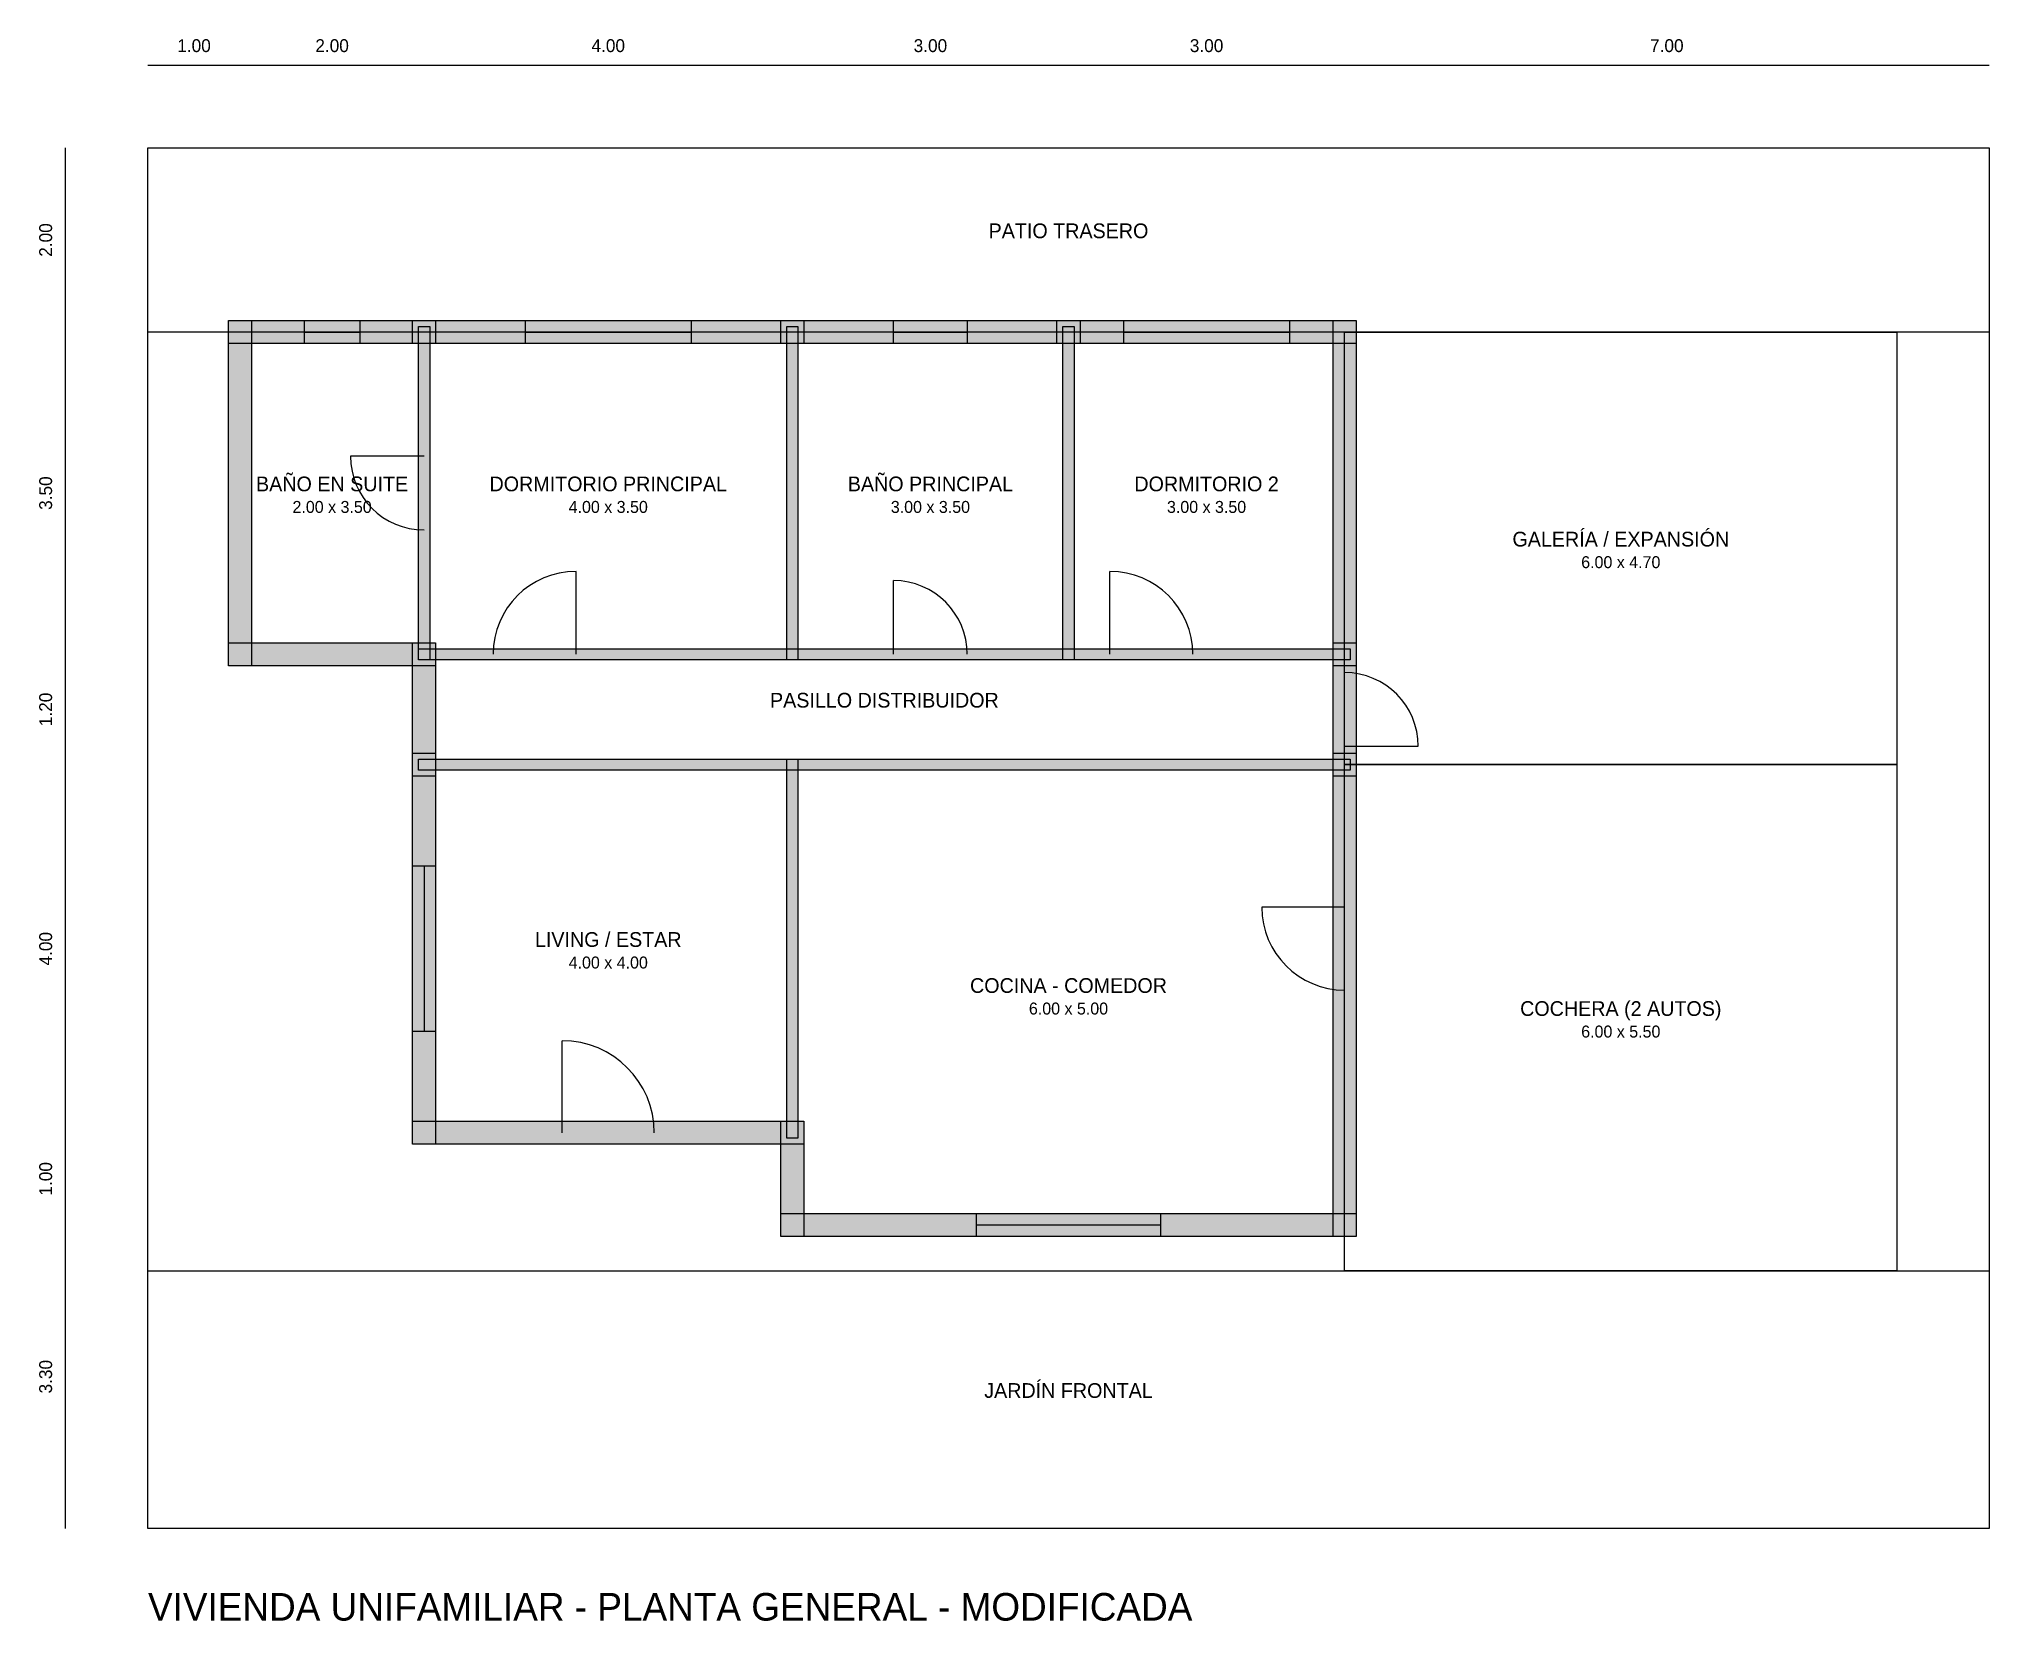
# Model space of a CAD drawing. Header units: metres. Extents: x -1.2 to 20, y -1 to 16.2.
import ezdxf
from ezdxf.enums import TextEntityAlignment as Align

# ---------------------------------------------------------------- set-up
doc = ezdxf.new("R2010")
doc.units = ezdxf.units.M
for name, color, linetype in [('AMBIENTES', 4, 'Continuous'), ('COTAS', 3, 'Continuous'), ('EXTERIORES', 94, 'Continuous'), ('MUROS', 7, 'Continuous'), ('PUERTAS', 1, 'Continuous'), ('TERRENO', 8, 'Continuous'), ('TEXTOS', 2, 'Continuous'), ('VENTANAS', 5, 'Continuous')]:
    doc.layers.add(name, color=color, linetype=linetype)

msp = doc.modelspace()

# ---------------------------------------------------------------- hatches: boundary and pattern name
at = {"layer": 'MUROS'}
h = msp.add_hatch(color=7, dxfattribs=at)
h.dxf.hatch_style = 1
h.paths.add_polyline_path([(0.875, 13.125), (3.125, 13.125), (3.125, 12.875), (0.875, 12.875)])
h = msp.add_hatch(color=7, dxfattribs=at)
h.dxf.hatch_style = 1
h.paths.add_polyline_path([(0.875, 13.125), (1.125, 13.125), (1.125, 9.375), (0.875, 9.375)])
h = msp.add_hatch(color=7, dxfattribs=at)
h.dxf.hatch_style = 1
h.paths.add_polyline_path([(2.875, 13.125), (7.125, 13.125), (7.125, 12.875), (2.875, 12.875)])
h = msp.add_hatch(color=7, dxfattribs=at)
h.dxf.hatch_style = 1
h.paths.add_polyline_path([(2.94, 13.06), (3.06, 13.06), (3.06, 9.44), (2.94, 9.44)])
h = msp.add_hatch(color=7, dxfattribs=at)
h.dxf.hatch_style = 1
h.paths.add_polyline_path([(6.875, 13.125), (10.125, 13.125), (10.125, 12.875), (6.875, 12.875)])
h = msp.add_hatch(color=7, dxfattribs=at)
h.dxf.hatch_style = 1
h.paths.add_polyline_path([(6.94, 13.06), (7.06, 13.06), (7.06, 9.44), (6.94, 9.44)])
h = msp.add_hatch(color=7, dxfattribs=at)
h.dxf.hatch_style = 1
h.paths.add_polyline_path([(9.875, 13.125), (13.125, 13.125), (13.125, 12.875), (9.875, 12.875)])
h = msp.add_hatch(color=7, dxfattribs=at)
h.dxf.hatch_style = 1
h.paths.add_polyline_path([(9.94, 13.06), (10.06, 13.06), (10.06, 9.44), (9.94, 9.44)])
h = msp.add_hatch(color=7, dxfattribs=at)
h.dxf.hatch_style = 1
h.paths.add_polyline_path([(12.875, 13.125), (13.125, 13.125), (13.125, 9.375), (12.875, 9.375)])
h = msp.add_hatch(color=7, dxfattribs=at)
h.dxf.hatch_style = 1
h.paths.add_polyline_path([(0.875, 9.625), (3.125, 9.625), (3.125, 9.375), (0.875, 9.375)])
h = msp.add_hatch(color=7, dxfattribs=at)
h.dxf.hatch_style = 1
h.paths.add_polyline_path([(2.875, 9.625), (3.125, 9.625), (3.125, 8.175), (2.875, 8.175)])
h = msp.add_hatch(color=7, dxfattribs=at)
h.dxf.hatch_style = 1
h.paths.add_polyline_path([(2.94, 9.56), (7.06, 9.56), (7.06, 9.44), (2.94, 9.44)])
h = msp.add_hatch(color=7, dxfattribs=at)
h.dxf.hatch_style = 1
h.paths.add_polyline_path([(6.94, 9.56), (10.06, 9.56), (10.06, 9.44), (6.94, 9.44)])
h = msp.add_hatch(color=7, dxfattribs=at)
h.dxf.hatch_style = 1
h.paths.add_polyline_path([(9.94, 9.56), (13.06, 9.56), (13.06, 9.44), (9.94, 9.44)])
h = msp.add_hatch(color=7, dxfattribs=at)
h.dxf.hatch_style = 1
h.paths.add_polyline_path([(12.875, 9.625), (13.125, 9.625), (13.125, 8.175), (12.875, 8.175)])
h = msp.add_hatch(color=7, dxfattribs=at)
h.dxf.hatch_style = 1
h.paths.add_polyline_path([(2.875, 8.425), (3.125, 8.425), (3.125, 4.175), (2.875, 4.175)])
h = msp.add_hatch(color=7, dxfattribs=at)
h.dxf.hatch_style = 1
h.paths.add_polyline_path([(2.94, 8.36), (7.06, 8.36), (7.06, 8.24), (2.94, 8.24)])
h = msp.add_hatch(color=7, dxfattribs=at)
h.dxf.hatch_style = 1
h.paths.add_polyline_path([(6.94, 8.36), (7.06, 8.36), (7.06, 4.24), (6.94, 4.24)])
h = msp.add_hatch(color=7, dxfattribs=at)
h.dxf.hatch_style = 1
h.paths.add_polyline_path([(6.94, 8.36), (13.06, 8.36), (13.06, 8.24), (6.94, 8.24)])
h = msp.add_hatch(color=7, dxfattribs=at)
h.dxf.hatch_style = 1
h.paths.add_polyline_path([(12.875, 8.425), (13.125, 8.425), (13.125, 3.175), (12.875, 3.175)])
h = msp.add_hatch(color=7, dxfattribs=at)
h.dxf.hatch_style = 1
h.paths.add_polyline_path([(2.875, 4.425), (7.125, 4.425), (7.125, 4.175), (2.875, 4.175)])
h = msp.add_hatch(color=7, dxfattribs=at)
h.dxf.hatch_style = 1
h.paths.add_polyline_path([(6.875, 4.425), (7.125, 4.425), (7.125, 3.175), (6.875, 3.175)])
h = msp.add_hatch(color=7, dxfattribs=at)
h.dxf.hatch_style = 1
h.paths.add_polyline_path([(6.875, 3.425), (13.125, 3.425), (13.125, 3.175), (6.875, 3.175)])

# ---------------------------------------------------------------- linework, layer by layer
at = {"layer": 'COTAS'}
for p, q in [((0, 15.9), (1, 15.9)), ((1, 15.9), (3, 15.9)), ((3, 15.9), (7, 15.9)), ((7, 15.9), (10, 15.9)), ((10, 15.9), (13, 15.9)), ((13, 15.9), (20, 15.9)), ((-0.9, 15), (-0.9, 13)), ((-0.9, 13), (-0.9, 9.5)), ((-0.9, 9.5), (-0.9, 8.3)), ((-0.9, 8.3), (-0.9, 4.3)), ((-0.9, 4.3), (-0.9, 3.3)), ((-0.9, 3.3), (-0.9, 0))]:
    msp.add_line(p, q, dxfattribs=at)
at = {"layer": 'EXTERIORES'}
for points in [[(0, 15), (20, 15), (20, 13), (0, 13)], [(13, 13), (19, 13), (19, 8.3), (13, 8.3)], [(13, 8.3), (19, 8.3), (19, 2.8), (13, 2.8)], [(0, 2.8), (20, 2.8), (20, 0), (0, 0)]]:
    msp.add_lwpolyline(points, close=True, dxfattribs=at)
at = {"layer": 'MUROS'}
for points in [[(0.875, 13.125), (3.125, 13.125), (3.125, 12.875), (0.875, 12.875)], [(0.875, 13.125), (1.125, 13.125), (1.125, 9.375), (0.875, 9.375)], [(2.875, 13.125), (7.125, 13.125), (7.125, 12.875), (2.875, 12.875)], [(2.94, 13.06), (3.06, 13.06), (3.06, 9.44), (2.94, 9.44)], [(6.875, 13.125), (10.125, 13.125), (10.125, 12.875), (6.875, 12.875)], [(6.94, 13.06), (7.06, 13.06), (7.06, 9.44), (6.94, 9.44)], [(9.875, 13.125), (13.125, 13.125), (13.125, 12.875), (9.875, 12.875)], [(9.94, 13.06), (10.06, 13.06), (10.06, 9.44), (9.94, 9.44)], [(12.875, 13.125), (13.125, 13.125), (13.125, 9.375), (12.875, 9.375)], [(0.875, 9.625), (3.125, 9.625), (3.125, 9.375), (0.875, 9.375)], [(2.875, 9.625), (3.125, 9.625), (3.125, 8.175), (2.875, 8.175)], [(2.94, 9.56), (7.06, 9.56), (7.06, 9.44), (2.94, 9.44)], [(6.94, 9.56), (10.06, 9.56), (10.06, 9.44), (6.94, 9.44)], [(9.94, 9.56), (13.06, 9.56), (13.06, 9.44), (9.94, 9.44)], [(12.875, 9.625), (13.125, 9.625), (13.125, 8.175), (12.875, 8.175)], [(2.875, 8.425), (3.125, 8.425), (3.125, 4.175), (2.875, 4.175)], [(2.94, 8.36), (7.06, 8.36), (7.06, 8.24), (2.94, 8.24)], [(6.94, 8.36), (7.06, 8.36), (7.06, 4.24), (6.94, 4.24)], [(6.94, 8.36), (13.06, 8.36), (13.06, 8.24), (6.94, 8.24)], [(12.875, 8.425), (13.125, 8.425), (13.125, 3.175), (12.875, 3.175)], [(2.875, 4.425), (7.125, 4.425), (7.125, 4.175), (2.875, 4.175)], [(6.875, 4.425), (7.125, 4.425), (7.125, 3.175), (6.875, 3.175)], [(6.875, 3.425), (13.125, 3.425), (13.125, 3.175), (6.875, 3.175)]]:
    msp.add_lwpolyline(points, close=True, dxfattribs=at)
at = {"layer": 'PUERTAS'}
for p, q in [((3, 11.65), (2.2, 11.65)), ((4.65, 9.5), (4.65, 10.4)), ((10.45, 9.5), (10.45, 10.4)), ((8.1, 9.5), (8.1, 10.3)), ((13, 8.5), (13.8, 8.5)), ((13, 6.75), (12.1, 6.75)), ((4.5, 4.3), (4.5, 5.3))]:
    msp.add_line(p, q, dxfattribs=at)
for centre, radius, start, end in [((3, 11.65), 0.8, 180, 270), ((4.65, 9.5), 0.9, 90, 180), ((10.45, 9.5), 0.9, 0, 90), ((8.1, 9.5), 0.8, 0, 90), ((13, 8.5), 0.8, 0, 90), ((13, 6.75), 0.9, 180, 270), ((4.5, 4.3), 1, 0, 90)]:
    msp.add_arc(centre, radius, start, end, dxfattribs=at)
at = {"layer": 'TERRENO'}
msp.add_lwpolyline([(0, 15), (20, 15), (20, 0), (0, 0)], close=True, dxfattribs=at)
at = {"layer": 'VENTANAS'}
for p, q in [((1.7, 13), (2.3, 13)), ((4.1, 13), (5.9, 13)), ((8.1, 13), (8.9, 13)), ((10.6, 13), (12.4, 13)), ((3, 7.2), (3, 5.4)), ((9, 3.3), (11, 3.3))]:
    msp.add_line(p, q, dxfattribs=at)
for points in [[(1.7, 13.125), (2.3, 13.125), (2.3, 12.875), (1.7, 12.875)], [(4.1, 13.125), (5.9, 13.125), (5.9, 12.875), (4.1, 12.875)], [(8.1, 13.125), (8.9, 13.125), (8.9, 12.875), (8.1, 12.875)], [(10.6, 13.125), (12.4, 13.125), (12.4, 12.875), (10.6, 12.875)], [(2.875, 7.2), (3.125, 7.2), (3.125, 5.4), (2.875, 5.4)], [(9, 3.425), (11, 3.425), (11, 3.175), (9, 3.175)]]:
    msp.add_lwpolyline(points, close=True, dxfattribs=at)

# ---------------------------------------------------------------- texts
at = {"layer": 'AMBIENTES'}
for s, height, p in [('PATIO TRASERO', 0.16, (10, 14.1)), ('BAÑO EN SUITE', 0.16, (2, 11.35)), ('BAÑO PRINCIPAL', 0.16, (8.5, 11.35)), ('DORMITORIO PRINCIPAL', 0.16, (5, 11.35)), ('DORMITORIO 2', 0.16, (11.5, 11.35)), ('2.00 x 3.50', 0.13, (2, 11.1)), ('4.00 x 3.50', 0.13, (5, 11.1)), ('3.00 x 3.50', 0.13, (8.5, 11.1)), ('3.00 x 3.50', 0.13, (11.5, 11.1)), ('GALERÍA / EXPANSIÓN', 0.16, (16, 10.75)), ('6.00 x 4.70', 0.13, (16, 10.5)), ('PASILLO DISTRIBUIDOR', 0.16, (8, 9)), ('LIVING / ESTAR', 0.16, (5, 6.4)), ('4.00 x 4.00', 0.13, (5, 6.15)), ('COCINA - COMEDOR', 0.16, (10, 5.9)), ('COCHERA (2 AUTOS)', 0.16, (16, 5.65)), ('6.00 x 5.00', 0.13, (10, 5.65)), ('6.00 x 5.50', 0.13, (16, 5.4)), ('JARDÍN FRONTAL', 0.16, (10, 1.5))]:
    msp.add_text(s, height=height, dxfattribs=at).set_placement(p, align=Align.MIDDLE_CENTER)
at = {"layer": 'COTAS'}
for s, p in [('1.00', (0.5, 16)), ('2.00', (2, 16)), ('4.00', (5, 16)), ('3.00', (8.5, 16)), ('3.00', (11.5, 16)), ('7.00', (16.5, 16))]:
    msp.add_text(s, height=0.14, dxfattribs=at).set_placement(p, align=Align.BOTTOM_CENTER)
for s, p in [('2.00', (-1, 14)), ('3.50', (-1, 11.25)), ('1.20', (-1, 8.9)), ('4.00', (-1, 6.3)), ('1.00', (-1, 3.8)), ('3.30', (-1, 1.65))]:
    msp.add_text(s, height=0.14, rotation=90, dxfattribs=at).set_placement(p, align=Align.BOTTOM_CENTER)
at = {"layer": 'TEXTOS'}
msp.add_text('VIVIENDA UNIFAMILIAR - PLANTA GENERAL - MODIFICADA', height=0.3, dxfattribs=at).set_placement((0, -1))

doc.saveas('drawing.dxf')
